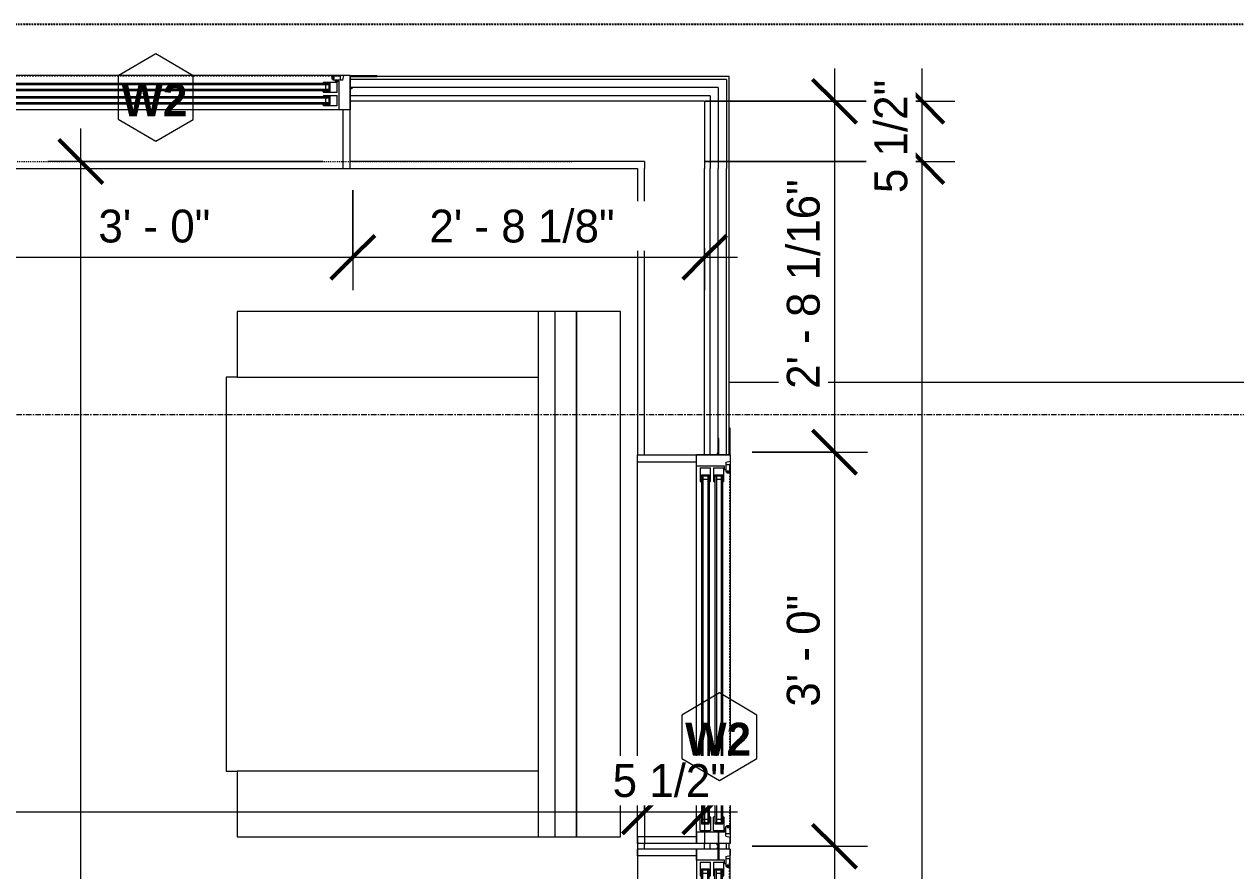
# Model space of a CAD drawing. Header units: inches. Extents: x -4058 to -1781, y 9814 to 12264.
# Drawn here: x -2132.8 to -2022.2, y 12045.6 to 12122.9 of the extents above; entities that cross this region are included whole.
import ezdxf

# ---------------------------------------------------------------- set-up
doc = ezdxf.new("R2010")
doc.units = ezdxf.units.IN
doc.header["$MEASUREMENT"] = 0
for name, pattern in [('Aligning Line 1_8_', [0.25, 0.125, -0.125]), ('Dash', [0.25, 0.125, -0.125]), ('Dash 3_32_', [0.1875, 0.09375, -0.09375]), ('Dash_2_', [0.25, 0.125, -0.125]), ('Grid Line 1_2_', [0.875, 0.5, -0.125, 0.125, -0.125])]:
    doc.linetypes.add(name, pattern=pattern)
for name, color, linetype, lineweight in [('0-1', 7, 'Continuous', 5), ('0-2', 7, 'Continuous', 9), ('A-ANNO-DIMS', 211, 'Continuous', 9), ('A-ANNO-DIMS-32', 211, 'Continuous', 9), ('A-DETL-1', 90, 'Dash 3_32_', 9), ('A-DETL-GENF-HDLN-1', 7, 'Dash', 9), ('A-DETL-GENF-HDLN-2', 1, 'Continuous', 18), ('A-GLAZ', 151, 'Continuous', 18), ('A-GLAZ-1', 7, 'Continuous', 9), ('A-GLAZ-IDEN', 152, 'Continuous', 9), ('A-WALL-1', 7, 'Continuous', 9), ('C-TOPO', 7, 'Continuous', 9), ('G-ANNO-SYMB', 111, 'Aligning Line 1_8_', 9), ('I-FURN', 30, 'Continuous', 9), ('S-GRID-1', 1, 'Grid Line 1_2_', 9)]:
    doc.layers.add(name, color=color, linetype=linetype, lineweight=lineweight)
doc.layers.add('0-4', color=250, linetype='Dash_2_')
doc.styles.add('Century Gothic', font='ufonts.com_century-gothic.ttf', dxfattribs={"height": 3})
doc.styles.add('Century Gothic_B', font='GOTHICB.TTF', dxfattribs={"height": 3})
doc.dimstyles.new('MARKETING_DIMENSION', dxfattribs={"dimscale": 12, "dimtxt": 3.132505, "dimasz": 0.333333, "dimexe": 0.25, "dimexo": 0.166667, "dimgap": 0.041667, "dimtad": 1, "dimdec": 4, "dimrnd": 0.0625, "dimzin": 3, "dimdsep": 46, "dimlunit": 4, "dimtxsty": 'Century Gothic', "dimblk1": 'OBLIQUE', "dimblk2": 'OBLIQUE', "dimsah": 1, "dimcen": 0.09, "dimdle": 0.25, "dimazin": 0, "dimtfac": 1, "dimtdec": 4, "dimtix": 1, "dimtmove": 0, "dimatfit": 3, "dimfxl": 1, "dimtvp": 1, "dimtfill": 1, "dimfrac": 2, "dimtolj": 1, "dimtzin": 0, "dimarcsym": 2})
doc.dimstyles.new('THE_DIMENSION_STRING_2', dxfattribs={"dimscale": 12, "dimtxt": 3.132505, "dimasz": 0.333333, "dimexe": 0.25, "dimexo": 0.166667, "dimgap": 0.041667, "dimtad": 1, "dimdec": 4, "dimrnd": 0.0625, "dimzin": 3, "dimdsep": 46, "dimlunit": 4, "dimtxsty": 'Century Gothic', "dimblk1": 'OBLIQUE', "dimblk2": 'OBLIQUE', "dimsah": 1, "dimcen": 0.09, "dimdle": 0.25, "dimazin": 0, "dimtfac": 1, "dimtdec": 4, "dimtix": 1, "dimtmove": 0, "dimatfit": 3, "dimfxl": 1, "dimtvp": 1, "dimtfill": 1, "dimfrac": 2, "dimtolj": 1, "dimtzin": 0, "dimarcsym": 2})
doc.dimstyles.new('THE_DIMENSION_STRING_4', dxfattribs={"dimscale": 12, "dimtxt": 3.132505, "dimasz": 0.333333, "dimexe": 0.25, "dimexo": 0.166667, "dimgap": 0.041667, "dimtad": 1, "dimdec": 4, "dimrnd": 0.0625, "dimzin": 3, "dimdsep": 46, "dimlunit": 4, "dimtxsty": 'Century Gothic', "dimblk1": 'OBLIQUE', "dimblk2": 'OBLIQUE', "dimsah": 1, "dimcen": 0.09, "dimdle": 0.25, "dimazin": 0, "dimtfac": 1, "dimtdec": 4, "dimtix": 1, "dimtmove": 0, "dimatfit": 3, "dimfxl": 1, "dimtvp": 1, "dimtfill": 1, "dimfrac": 2, "dimtolj": 1, "dimtzin": 0, "dimarcsym": 2})

# ---------------------------------------------------------------- blocks, each defined once
blk = doc.blocks.new('Window-Double_Hung-Marvin-Essential - ESDH3066 - 2nd Floor-3357214-UNIT PLANS - 2ND FLOOR')
at = {"layer": 'A-DETL-GENF-HDLN-1'}
blk.add_line((16.1, 4.22), (-16.5, 4.22), dxfattribs=at)
at = {"layer": 'A-DETL-GENF-HDLN-2'}
for p, q in [((-17.75, 4.28), (-17.16, 4.28)), ((-17.75, 4.28), (-17.75, 1.19)), ((-17.08, 3.87), (-17.16, 4.28)), ((-17.08, 3.87), (-16.19, 3.87)), ((-16.85, 4.25), (-16.85, 3.87)), ((-16.3, 4.25), (-16.85, 4.25)), ((-16.38, 3.77), (-16.72, 3.77)), ((-16.72, 3.77), (-16.72, 1.19)), ((-15.34, 3.69), (-16.56, 3.69)), ((-16.56, 2.75), (-16.56, 3.69)), ((-16.38, 3.87), (-16.38, 3.77)), ((-16.3, 4.01), (-16.3, 4.25)), ((-16.18, 4.01), (-16.3, 4.01)), ((-16.19, 3.97), (-16.1, 3.97)), ((-16.19, 3.87), (-16.19, 3.97)), ((-16.18, 4.22), (-16.1, 4.22)), ((-16.18, 4.22), (-16.18, 4.01)), ((-16.1, 3.97), (-16.1, 4.22)), ((-15.94, 2.87), (-15.94, 3.59)), ((-15.94, 3.59), (-15.28, 3.59)), ((-15.84, 2.88), (-15.84, 3.57)), ((-15.54, 3.01), (-15.54, 3.45)), ((-15.34, 3.69), (-15.28, 3.63)), ((-15.28, 3.59), (-15.28, 3.63)), ((15.34, 3.69), (15.28, 3.63)), ((15.28, 3.59), (15.28, 3.63)), ((15.94, 3.59), (15.28, 3.59)), ((15.34, 3.69), (16.56, 3.69)), ((15.54, 3.01), (15.54, 3.45)), ((15.84, 2.88), (15.84, 3.57)), ((15.94, 2.87), (15.94, 3.59)), ((16.18, 4.22), (16.1, 4.22)), ((16.1, 3.97), (16.1, 4.22)), ((16.19, 3.97), (16.1, 3.97)), ((16.18, 4.22), (16.18, 4.01)), ((16.18, 4.01), (16.3, 4.01)), ((16.19, 3.87), (16.19, 3.97)), ((17.08, 3.87), (16.19, 3.87)), ((16.3, 4.01), (16.3, 4.25)), ((16.3, 4.25), (16.85, 4.25)), ((16.38, 3.87), (16.38, 3.77)), ((16.38, 3.77), (16.72, 3.77)), ((16.56, 2.75), (16.56, 3.69)), ((16.72, 3.77), (16.72, 1.19)), ((16.85, 4.25), (16.85, 3.87)), ((17.08, 3.87), (17.16, 4.28)), ((17.75, 4.28), (17.16, 4.28)), ((17.75, 4.28), (17.75, 1.19)), ((-19.25, 3.23), (-19.25, 3.19)), ((-17.75, 3.23), (-19.25, 3.23)), ((-19.25, 3.19), (-17.9, 3.19)), ((-17.9, 3.19), (-17.9, 3.08)), ((-17.9, 3.08), (-17.75, 3.08)), ((-16.56, 2.75), (-15.34, 2.75)), ((-15.34, 2.47), (-16.56, 2.47)), ((-16.56, 1.53), (-16.56, 2.47)), ((-15.28, 2.87), (-15.94, 2.87)), ((-15.94, 1.65), (-15.94, 2.37)), ((-15.94, 2.37), (-15.28, 2.37)), ((-15.84, 1.66), (-15.84, 2.35)), ((-15.54, 1.79), (-15.54, 2.23)), ((-15.34, 2.75), (-15.28, 2.81)), ((-15.34, 2.47), (-15.28, 2.41)), ((-15.28, 2.81), (-15.28, 2.87)), ((-15.28, 2.37), (-15.28, 2.41)), ((15.28, 2.81), (15.28, 2.87)), ((15.28, 2.87), (15.94, 2.87)), ((15.34, 2.75), (15.28, 2.81)), ((15.34, 2.47), (15.28, 2.41)), ((15.28, 2.37), (15.28, 2.41)), ((15.94, 2.37), (15.28, 2.37)), ((16.56, 2.75), (15.34, 2.75)), ((15.34, 2.47), (16.56, 2.47)), ((15.54, 1.79), (15.54, 2.23)), ((15.84, 1.66), (15.84, 2.35)), ((15.94, 1.65), (15.94, 2.37)), ((16.56, 1.53), (16.56, 2.47)), ((17.75, 3.23), (19.25, 3.23)), ((17.9, 3.08), (17.75, 3.08)), ((17.9, 3.19), (17.9, 3.08)), ((19.25, 3.19), (17.9, 3.19)), ((19.25, 3.23), (19.25, 3.19)), ((-16.72, 1.19), (-17.75, 1.19)), ((-17.13, 1.16), (-17.13, -4.19)), ((-16.56, 1.53), (-15.34, 1.53)), ((-15.28, 1.65), (-15.94, 1.65)), ((-15.34, 1.53), (-15.28, 1.59)), ((-15.28, 1.59), (-15.28, 1.65)), ((15.28, 1.59), (15.28, 1.65)), ((15.28, 1.65), (15.94, 1.65)), ((15.34, 1.53), (15.28, 1.59)), ((16.56, 1.53), (15.34, 1.53)), ((16.72, 1.19), (17.75, 1.19)), ((17.12, -4.19), (17.12, 1.16)), ((-17.13, -4.19), (-17.75, -4.19)), ((17.12, -4.19), (17.75, -4.19))]:
    blk.add_line(p, q, dxfattribs=at)
at = {"layer": 'A-GLAZ'}
for p, q in [((15.84, 3.57), (-15.84, 3.57)), ((15.84, 3.45), (-15.84, 3.45)), ((15.84, 3.01), (-15.84, 3.01)), ((15.84, 2.88), (-15.84, 2.88)), ((15.84, 2.35), (-15.84, 2.35)), ((15.84, 2.23), (-15.84, 2.23)), ((15.84, 1.79), (-15.84, 1.79)), ((15.84, 1.66), (-15.84, 1.66))]:
    blk.add_line(p, q, dxfattribs=at)
at = {"layer": 'A-GLAZ-1'}
for p, q in [((17.75, 4.28), (-17.75, 4.28)), ((-17.75, 4.28), (-17.75, 1.19)), ((17.75, 1.19), (17.75, 4.28)), ((20.21, 4.25), (17.75, 4.25)), ((17.75, 4.19), (20.21, 4.19)), ((20.21, 4.19), (20.21, 4.25)), ((-17.75, 1.19), (17.75, 1.19)), ((-17.75, 1.16), (-17.75, -4.19)), ((17.75, -4.19), (17.75, 1.16)), ((-17.75, -4.19), (17.75, -4.19))]:
    blk.add_line(p, q, dxfattribs=at)
blk = doc.blocks.new('Window-Double_Hung-Marvin-Essential - ESDH3066 - 2nd Floor-3357213-UNIT PLANS - 2ND FLOOR')
at = {"layer": 'A-DETL-GENF-HDLN-1'}
blk.add_line((16.1, -4.22), (-16.5, -4.22), dxfattribs=at)
at = {"layer": 'A-DETL-GENF-HDLN-2'}
for p, q in [((-17.13, 4.19), (-17.75, 4.19)), ((-17.13, -1.16), (-17.13, 4.19)), ((17.12, 4.19), (17.75, 4.19)), ((17.12, 4.19), (17.12, -1.16)), ((-16.72, -1.19), (-17.75, -1.19)), ((-17.75, -4.28), (-17.75, -1.19)), ((-16.72, -3.77), (-16.72, -1.19)), ((-16.56, -1.53), (-15.34, -1.53)), ((-16.56, -1.53), (-16.56, -2.47)), ((-15.28, -1.65), (-15.94, -1.65)), ((-15.94, -1.65), (-15.94, -2.37)), ((-15.84, -1.66), (-15.84, -2.35)), ((-15.54, -1.79), (-15.54, -2.23)), ((-15.34, -1.53), (-15.28, -1.59)), ((-15.28, -1.59), (-15.28, -1.65)), ((15.34, -1.53), (15.28, -1.59)), ((15.28, -1.59), (15.28, -1.65)), ((15.28, -1.65), (15.94, -1.65)), ((16.56, -1.53), (15.34, -1.53)), ((15.54, -1.79), (15.54, -2.23)), ((15.84, -1.66), (15.84, -2.35)), ((15.94, -1.65), (15.94, -2.37)), ((16.56, -1.53), (16.56, -2.47)), ((16.72, -3.77), (16.72, -1.19)), ((16.72, -1.19), (17.75, -1.19)), ((17.75, -4.28), (17.75, -1.19)), ((-19.25, -3.23), (-19.25, -3.19)), ((-19.25, -3.19), (-17.9, -3.19)), ((-17.75, -3.23), (-19.25, -3.23)), ((-17.9, -3.19), (-17.9, -3.08)), ((-17.9, -3.08), (-17.75, -3.08)), ((-15.34, -2.47), (-16.56, -2.47)), ((-16.56, -2.75), (-15.34, -2.75)), ((-16.56, -2.75), (-16.56, -3.69)), ((-15.94, -2.37), (-15.28, -2.37)), ((-15.28, -2.87), (-15.94, -2.87)), ((-15.94, -2.87), (-15.94, -3.59)), ((-15.84, -2.88), (-15.84, -3.57)), ((-15.54, -3.01), (-15.54, -3.45)), ((-15.34, -2.47), (-15.28, -2.41)), ((-15.34, -2.75), (-15.28, -2.81)), ((-15.28, -2.37), (-15.28, -2.41)), ((-15.28, -2.81), (-15.28, -2.87)), ((15.28, -2.37), (15.28, -2.41)), ((15.94, -2.37), (15.28, -2.37)), ((15.34, -2.47), (15.28, -2.41)), ((15.34, -2.75), (15.28, -2.81)), ((15.28, -2.81), (15.28, -2.87)), ((15.28, -2.87), (15.94, -2.87)), ((15.34, -2.47), (16.56, -2.47)), ((16.56, -2.75), (15.34, -2.75)), ((15.54, -3.01), (15.54, -3.45)), ((15.84, -2.88), (15.84, -3.57)), ((15.94, -2.87), (15.94, -3.59)), ((16.56, -2.75), (16.56, -3.69)), ((17.9, -3.08), (17.75, -3.08)), ((17.75, -3.23), (19.25, -3.23)), ((17.9, -3.19), (17.9, -3.08)), ((19.25, -3.19), (17.9, -3.19)), ((19.25, -3.23), (19.25, -3.19)), ((-17.75, -4.28), (-17.16, -4.28)), ((-17.08, -3.87), (-17.16, -4.28)), ((-17.08, -3.87), (-16.19, -3.87)), ((-16.85, -4.25), (-16.85, -3.87)), ((-16.3, -4.25), (-16.85, -4.25)), ((-16.38, -3.77), (-16.72, -3.77)), ((-15.34, -3.69), (-16.56, -3.69)), ((-16.38, -3.87), (-16.38, -3.77)), ((-16.18, -4.01), (-16.3, -4.01)), ((-16.3, -4.01), (-16.3, -4.25)), ((-16.19, -3.87), (-16.19, -3.97)), ((-16.19, -3.97), (-16.1, -3.97)), ((-16.18, -4.22), (-16.18, -4.01)), ((-16.18, -4.22), (-16.1, -4.22)), ((-16.1, -3.97), (-16.1, -4.22)), ((-15.94, -3.59), (-15.28, -3.59)), ((-15.34, -3.69), (-15.28, -3.63)), ((-15.28, -3.59), (-15.28, -3.63)), ((15.28, -3.59), (15.28, -3.63)), ((15.94, -3.59), (15.28, -3.59)), ((15.34, -3.69), (15.28, -3.63)), ((15.34, -3.69), (16.56, -3.69)), ((16.19, -3.97), (16.1, -3.97)), ((16.1, -3.97), (16.1, -4.22)), ((16.18, -4.22), (16.1, -4.22)), ((16.18, -4.22), (16.18, -4.01)), ((16.18, -4.01), (16.3, -4.01)), ((17.08, -3.87), (16.19, -3.87)), ((16.19, -3.87), (16.19, -3.97)), ((16.3, -4.01), (16.3, -4.25)), ((16.3, -4.25), (16.85, -4.25)), ((16.38, -3.87), (16.38, -3.77)), ((16.38, -3.77), (16.72, -3.77)), ((16.85, -4.25), (16.85, -3.87)), ((17.08, -3.87), (17.16, -4.28)), ((17.75, -4.28), (17.16, -4.28))]:
    blk.add_line(p, q, dxfattribs=at)
at = {"layer": 'A-GLAZ'}
for p, q in [((15.84, -1.66), (-15.84, -1.66)), ((15.84, -1.79), (-15.84, -1.79)), ((15.84, -2.23), (-15.84, -2.23)), ((15.84, -2.35), (-15.84, -2.35)), ((15.84, -2.88), (-15.84, -2.88)), ((15.84, -3.01), (-15.84, -3.01)), ((15.84, -3.45), (-15.84, -3.45)), ((15.84, -3.57), (-15.84, -3.57))]:
    blk.add_line(p, q, dxfattribs=at)
at = {"layer": 'A-GLAZ-1'}
for p, q in [((-17.75, 4.19), (17.75, 4.19)), ((-17.75, -1.16), (-17.75, 4.19)), ((17.75, 4.19), (17.75, -1.16)), ((-17.75, -1.19), (17.75, -1.19)), ((-17.75, -4.28), (-17.75, -1.19)), ((17.75, -1.19), (17.75, -4.28)), ((17.75, -4.28), (-17.75, -4.28)), ((17.75, -4.19), (20.21, -4.19)), ((20.21, -4.25), (17.75, -4.25)), ((20.21, -4.19), (20.21, -4.25))]:
    blk.add_line(p, q, dxfattribs=at)
blk = doc.blocks.new('CTR - 1st Phase - Shell_rvt-1-UNIT PLANS - 2ND FLOOR')
at = {"layer": 'A-WALL-1'}
for p, q in [((-2068.67, 12117.84), (-2103.04, 12117.84)), ((-2068.42, 12118.09), (-2100.58, 12118.09)), ((-2068.67, 12117.84), (-2068.67, 12117.09)), ((-2068.42, 12117.84), (-2068.42, 12118.09)), ((-2068.42, 12109.71), (-2068.42, 12117.84)), ((-2069.42, 12117.09), (-2103.04, 12117.09)), ((-2070.17, 12116.34), (-2103.04, 12116.34)), ((-2070.17, 12116.34), (-2070.17, 12115.84)), ((-2069.42, 12117.09), (-2069.42, 12116.34)), ((-2069.42, 12116.34), (-2069.42, 12109.71)), ((-2068.67, 12117.09), (-2068.67, 12109.71)), ((-2070.67, 12115.84), (-2103.04, 12115.84)), ((-2103.04, 12115.09), (-2103.04, 12115.06)), ((-2070.67, 12115.84), (-2070.67, 12110.34)), ((-2070.17, 12115.84), (-2070.17, 12109.71)), ((-2076.17, 12110.34), (-2103.04, 12110.34)), ((-2103.04, 12109.71), (-2076.8, 12109.71)), ((-2076.8, 12109.71), (-2076.8, 12083.54)), ((-2076.17, 12110.34), (-2076.17, 12109.71)), ((-2076.17, 12083.54), (-2076.17, 12109.71)), ((-2070.67, 12110.34), (-2070.67, 12109.71)), ((-2070.67, 12083.54), (-2070.67, 12109.71)), ((-2070.17, 12083.54), (-2070.17, 12109.71)), ((-2069.42, 12083.54), (-2069.42, 12109.71)), ((-2068.67, 12083.54), (-2068.67, 12109.71)), ((-2068.42, 12086), (-2068.42, 12109.71)), ((-2071.45, 12083.54), (-2071.42, 12083.54)), ((-2076.8, 12048.04), (-2076.8, 12047.54)), ((-2076.17, 12047.54), (-2076.17, 12048.04)), ((-2071.42, 12048.04), (-2071.45, 12048.04)), ((-2071.45, 12047.54), (-2071.42, 12047.54)), ((-2070.67, 12047.54), (-2070.67, 12048.04)), ((-2070.17, 12047.54), (-2070.17, 12048.04)), ((-2069.42, 12047.54), (-2069.42, 12048.04)), ((-2068.67, 12047.54), (-2068.67, 12048.04)), ((-2068.42, 12047.54), (-2068.42, 12048.04))]:
    blk.add_line(p, q, dxfattribs=at)
at = {"layer": '0-2'}
blk.add_blockref('Window-Double_Hung-Marvin-Essential - ESDH3066 - 2nd Floor-3357214-UNIT PLANS - 2ND FLOOR', (-2120.79, 12113.9), dxfattribs=at)
for name, p, rotation in [('Window-Double_Hung-Marvin-Essential - ESDH3066 - 2nd Floor-3357213-UNIT PLANS - 2ND FLOOR', (-2072.61, 12065.79), 89.99999999999991), ('Window-Double_Hung-Marvin-Essential - ESDH3066 - 2nd Floor-3357214-UNIT PLANS - 2ND FLOOR', (-2072.61, 12029.79), 269.9999999999999)]:
    blk.add_blockref(name, p, dxfattribs=dict(at, rotation=rotation))
blk = doc.blocks.new('CTR  - Topography_rvt-1-UNIT PLANS - 2ND FLOOR')
at = {"layer": 'C-TOPO'}
blk.add_line((-2068.42, 12090.19), (-2001.97, 12090.19), dxfattribs=at)
blk = doc.blocks.new('Couch-Both_Arms-Generic - 2-1352635-UNIT PLANS - 2ND FLOOR')
at = {"layer": 'I-FURN'}
for p, q in [((24, 17.5), (-24, 17.5)), ((-24, 17.5), (-24, 13.5)), ((24, 13.5), (24, 17.5)), ((-24, 13.5), (24, 13.5)), ((24, 13.5), (-24, 13.5)), ((-24, 13.5), (-24, 10)), ((24, 10), (24, 13.5)), ((-24, 11.5), (24, 11.5)), ((-24, 10), (-24, -17.5)), ((-24, 10), (24, 10)), ((-18, -17.5), (-18, 10)), ((18, 10), (18, -17.5)), ((24, -17.5), (24, 10)), ((-24, -17.5), (-18, -17.5)), ((-18, -17.5), (-18, -18.5)), ((18, -18.5), (18, -17.5)), ((18, -17.5), (24, -17.5)), ((-18, -18.5), (18, -18.5))]:
    blk.add_line(p, q, dxfattribs=at)
blk = doc.blocks.new('DIMBLOCK536-UNIT PLANS - 2ND FLOOR')
at = {"layer": 'A-ANNO-DIMS-32'}
for p, q in [((-2058.81, 12118.84), (-2058.81, 12083.79)), ((-2057.99, 12115.84), (-2061.81, 12115.84)), ((-2058.81, 12115.84), (-2057.99, 12115.84)), ((-2066.33, 12083.79), (-2055.81, 12083.79)), ((-2058.81, 12083.79), (-2066.33, 12083.79))]:
    blk.add_line(p, q, dxfattribs=at)
at = {"layer": 'A-ANNO-DIMS-32', "lineweight": 50}
for p, q in [((-2058.81, 12115.84), (-2060.81, 12117.84)), ((-2058.81, 12115.84), (-2056.81, 12113.84)), ((-2058.81, 12083.79), (-2060.81, 12085.79)), ((-2058.81, 12083.79), (-2056.81, 12081.79))]:
    blk.add_line(p, q, dxfattribs=at)
at = {"layer": 'A-ANNO-DIMS-32', "color": 0, "insert": (-2063.16, 12089.57), "char_height": 3, "width": 24.5827, "attachment_point": 1, "rotation": 90, "line_spacing_factor": 0.984502, "style": 'Century Gothic', "bg_fill": 3, "box_fill_scale": 1.25, "bg_fill_color": 256, "bg_fill_true_color": 13158600, "bg_fill_transparency": 0}
blk.add_mtext('2\' - 8 1/16"', dxfattribs=at)
blk = doc.blocks.new('_Oblique')
at = {"color": 0, "linetype": 'ByBlock', "lineweight": -2}
blk.add_line((-0.5, -0.5), (0.5, 0.5), dxfattribs=at)
blk = doc.blocks.new('DIMBLOCK537-UNIT PLANS - 2ND FLOOR')
at = {"layer": 'A-ANNO-DIMS-32', "lineweight": 50}
for p, q in [((-2058.81, 12083.79), (-2060.81, 12085.79)), ((-2058.81, 12083.79), (-2056.81, 12081.79)), ((-2058.81, 12047.79), (-2060.81, 12049.79)), ((-2058.81, 12047.79), (-2056.81, 12045.79))]:
    blk.add_line(p, q, dxfattribs=at)
at = {"layer": 'A-ANNO-DIMS-32'}
for p, q in [((-2066.33, 12083.79), (-2055.81, 12083.79)), ((-2058.81, 12083.79), (-2066.33, 12083.79)), ((-2058.81, 12083.79), (-2058.81, 12047.79)), ((-2066.33, 12047.79), (-2055.81, 12047.79)), ((-2058.81, 12047.79), (-2066.33, 12047.79))]:
    blk.add_line(p, q, dxfattribs=at)
at = {"layer": 'A-ANNO-DIMS-32', "color": 0, "insert": (-2063.16, 12060.54), "char_height": 3, "width": 12.5897, "attachment_point": 1, "rotation": 90, "line_spacing_factor": 0.984502, "style": 'Century Gothic', "bg_fill": 3, "box_fill_scale": 1.25, "bg_fill_color": 256, "bg_fill_true_color": 13158600, "bg_fill_transparency": 0}
blk.add_mtext('3\' - 0"', dxfattribs=at)
blk = doc.blocks.new('DIMBLOCK538-UNIT PLANS - 2ND FLOOR')
at = {"layer": 'A-ANNO-DIMS-32', "lineweight": 50}
for p, q in [((-2058.81, 12047.79), (-2060.81, 12049.79)), ((-2058.81, 12047.79), (-2056.81, 12045.79)), ((-2058.81, 12011.79), (-2060.81, 12013.79)), ((-2058.81, 12011.79), (-2056.81, 12009.79))]:
    blk.add_line(p, q, dxfattribs=at)
at = {"layer": 'A-ANNO-DIMS-32'}
for p, q in [((-2066.33, 12047.79), (-2055.81, 12047.79)), ((-2058.81, 12047.79), (-2066.33, 12047.79)), ((-2058.81, 12047.79), (-2058.81, 12011.79)), ((-2066.33, 12011.79), (-2055.81, 12011.79)), ((-2058.81, 12011.79), (-2066.33, 12011.79))]:
    blk.add_line(p, q, dxfattribs=at)
at = {"layer": 'A-ANNO-DIMS-32', "color": 0, "insert": (-2063.16, 12024.54), "char_height": 3, "width": 12.5897, "attachment_point": 1, "rotation": 90, "line_spacing_factor": 0.984502, "style": 'Century Gothic', "bg_fill": 3, "box_fill_scale": 1.25, "bg_fill_color": 256, "bg_fill_true_color": 13158600, "bg_fill_transparency": 0}
blk.add_mtext('3\' - 0"', dxfattribs=at)
blk = doc.blocks.new('DIMBLOCK599-UNIT PLANS - 2ND FLOOR')
at = {"layer": 'A-ANNO-DIMS-32'}
for p, q in [((-2138.79, 12107.71), (-2138.79, 12098.59)), ((-2138.79, 12101.59), (-2138.79, 12107.71)), ((-2102.79, 12107.71), (-2102.79, 12098.59)), ((-2102.79, 12101.59), (-2102.79, 12107.71)), ((-2138.79, 12101.59), (-2102.79, 12101.59))]:
    blk.add_line(p, q, dxfattribs=at)
at = {"layer": 'A-ANNO-DIMS-32', "lineweight": 50}
for p, q in [((-2138.79, 12101.59), (-2136.79, 12103.59)), ((-2102.79, 12101.59), (-2100.79, 12103.59)), ((-2138.79, 12101.59), (-2140.79, 12099.59)), ((-2102.79, 12101.59), (-2104.79, 12099.59))]:
    blk.add_line(p, q, dxfattribs=at)
at = {"layer": 'A-ANNO-DIMS-32', "color": 0, "insert": (-2126.03, 12105.94), "char_height": 3, "width": 12.5897, "attachment_point": 1, "line_spacing_factor": 0.984502, "style": 'Century Gothic', "bg_fill": 3, "box_fill_scale": 1.25, "bg_fill_color": 256, "bg_fill_true_color": 13158600, "bg_fill_transparency": 0}
blk.add_mtext('3\' - 0"', dxfattribs=at)
blk = doc.blocks.new('DIMBLOCK600-UNIT PLANS - 2ND FLOOR')
at = {"layer": 'A-ANNO-DIMS-32'}
for p, q in [((-2102.79, 12107.71), (-2102.79, 12098.59)), ((-2102.79, 12101.59), (-2102.79, 12107.71)), ((-2070.67, 12102.42), (-2070.67, 12098.59)), ((-2070.67, 12101.59), (-2070.67, 12102.42)), ((-2102.79, 12101.59), (-2067.67, 12101.59))]:
    blk.add_line(p, q, dxfattribs=at)
at = {"layer": 'A-ANNO-DIMS-32', "lineweight": 50}
for p, q in [((-2102.79, 12101.59), (-2100.79, 12103.59)), ((-2070.67, 12101.59), (-2068.67, 12103.59)), ((-2102.79, 12101.59), (-2104.79, 12099.59)), ((-2070.67, 12101.59), (-2072.67, 12099.59))]:
    blk.add_line(p, q, dxfattribs=at)
at = {"layer": 'A-ANNO-DIMS-32', "color": 0, "insert": (-2095.8, 12105.94), "char_height": 3, "width": 21.7784, "attachment_point": 1, "line_spacing_factor": 0.984502, "style": 'Century Gothic', "bg_fill": 3, "box_fill_scale": 1.25, "bg_fill_color": 256, "bg_fill_true_color": 13158600, "bg_fill_transparency": 0}
blk.add_mtext('2\' - 8 1/8"', dxfattribs=at)
blk = doc.blocks.new('DIMBLOCK679-UNIT PLANS - 2ND FLOOR')
at = {"layer": 'A-ANNO-DIMS-32'}
for p, q in [((-2127.64, 11852.99), (-2127.64, 12113.34)), ((-2105.52, 12110.34), (-2130.64, 12110.34)), ((-2127.64, 12110.34), (-2105.52, 12110.34)), ((-2130.72, 11855.99), (-2124.64, 11855.99)), ((-2127.64, 11855.99), (-2130.72, 11855.99))]:
    blk.add_line(p, q, dxfattribs=at)
at = {"layer": 'A-ANNO-DIMS-32', "lineweight": 50}
for p, q in [((-2127.64, 12110.34), (-2129.64, 12112.34)), ((-2127.64, 12110.34), (-2125.64, 12108.34)), ((-2127.64, 11855.99), (-2129.64, 11857.99)), ((-2127.64, 11855.99), (-2125.64, 11853.99))]:
    blk.add_line(p, q, dxfattribs=at)
at = {"layer": 'A-ANNO-DIMS-32', "color": 0, "insert": (-2131.99, 11972.92), "char_height": 3, "width": 24.5827, "attachment_point": 1, "rotation": 90, "line_spacing_factor": 0.984502, "style": 'Century Gothic', "bg_fill": 3, "box_fill_scale": 1.25, "bg_fill_color": 256, "bg_fill_true_color": 13158600, "bg_fill_transparency": 0}
blk.add_mtext('21\' - 2 3/8"', dxfattribs=at)
blk = doc.blocks.new('DIMBLOCK1112-UNIT PLANS - 2ND FLOOR')
at = {"layer": 'A-ANNO-DIMS-32', "lineweight": 50}
for p, q in [((-2050.81, 12110.34), (-2052.81, 12112.34)), ((-2050.81, 12110.34), (-2048.81, 12108.34)), ((-2050.81, 11685.74), (-2052.81, 11687.74)), ((-2050.81, 11685.74), (-2048.81, 11683.74))]:
    blk.add_line(p, q, dxfattribs=at)
at = {"layer": 'A-ANNO-DIMS-32'}
for p, q in [((-2070.61, 12110.34), (-2047.81, 12110.34)), ((-2050.81, 12110.34), (-2070.61, 12110.34)), ((-2050.81, 11685.74), (-2050.81, 12110.34)), ((-2074.17, 11685.74), (-2047.81, 11685.74)), ((-2050.81, 11685.74), (-2074.17, 11685.74))]:
    blk.add_line(p, q, dxfattribs=at)
at = {"layer": 'A-ANNO-DIMS-32', "color": 0, "insert": (-2055.16, 11887.8), "char_height": 3, "width": 24.5827, "attachment_point": 1, "rotation": 90, "line_spacing_factor": 0.984502, "style": 'Century Gothic', "bg_fill": 3, "box_fill_scale": 1.25, "bg_fill_color": 256, "bg_fill_true_color": 13158600, "bg_fill_transparency": 0}
blk.add_mtext('35\' - 4 5/8"', dxfattribs=at)
blk = doc.blocks.new('DIMBLOCK1113-UNIT PLANS - 2ND FLOOR')
at = {"layer": 'A-ANNO-DIMS-32'}
for p, q in [((-2050.81, 12110.34), (-2050.81, 12118.84)), ((-2070.61, 12115.84), (-2047.81, 12115.84)), ((-2050.81, 12115.84), (-2070.61, 12115.84)), ((-2070.61, 12110.34), (-2047.81, 12110.34)), ((-2050.81, 12110.34), (-2070.61, 12110.34))]:
    blk.add_line(p, q, dxfattribs=at)
at = {"layer": 'A-ANNO-DIMS-32', "lineweight": 50}
for p, q in [((-2050.81, 12115.84), (-2052.81, 12117.84)), ((-2050.81, 12115.84), (-2048.81, 12113.84)), ((-2050.81, 12110.34), (-2052.81, 12112.34)), ((-2050.81, 12110.34), (-2048.81, 12108.34))]:
    blk.add_line(p, q, dxfattribs=at)
at = {"layer": 'A-ANNO-DIMS-32', "color": 0, "insert": (-2055.16, 12107.45), "char_height": 3, "width": 13.5444, "attachment_point": 1, "rotation": 90, "line_spacing_factor": 0.984502, "style": 'Century Gothic', "bg_fill": 3, "box_fill_scale": 1.25, "bg_fill_color": 256, "bg_fill_true_color": 13158600, "bg_fill_transparency": 0}
blk.add_mtext('5 1/2"', dxfattribs=at)
blk = doc.blocks.new('DIMBLOCK1125-UNIT PLANS - 2ND FLOOR')
at = {"layer": 'A-ANNO-DIMS-32'}
for p, q in [((-2514.29, 12083.5), (-2514.29, 12047.94)), ((-2514.29, 12050.94), (-2514.29, 12083.5)), ((-2514.29, 12050.94), (-2076.17, 12050.94)), ((-2076.17, 12051.77), (-2076.17, 12047.94)), ((-2076.17, 12050.94), (-2076.17, 12051.77))]:
    blk.add_line(p, q, dxfattribs=at)
at = {"layer": 'A-ANNO-DIMS-32', "lineweight": 50}
for p, q in [((-2514.29, 12050.94), (-2512.29, 12052.94)), ((-2076.17, 12050.94), (-2074.17, 12052.94)), ((-2514.29, 12050.94), (-2516.29, 12048.94)), ((-2076.17, 12050.94), (-2078.17, 12048.94))]:
    blk.add_line(p, q, dxfattribs=at)
at = {"layer": 'A-ANNO-DIMS-32', "color": 0, "insert": (-2305.47, 12055.29), "char_height": 3, "width": 24.5827, "attachment_point": 1, "line_spacing_factor": 0.984502, "style": 'Century Gothic', "bg_fill": 3, "box_fill_scale": 1.25, "bg_fill_color": 256, "bg_fill_true_color": 13158600, "bg_fill_transparency": 0}
blk.add_mtext('36\' - 6 1/8"', dxfattribs=at)
blk = doc.blocks.new('DIMBLOCK1126-UNIT PLANS - 2ND FLOOR')
at = {"layer": 'A-ANNO-DIMS-32', "lineweight": 50}
for p, q in [((-2076.17, 12050.94), (-2074.17, 12052.94)), ((-2070.67, 12050.94), (-2068.67, 12052.94)), ((-2076.17, 12050.94), (-2078.17, 12048.94)), ((-2070.67, 12050.94), (-2072.67, 12048.94))]:
    blk.add_line(p, q, dxfattribs=at)
at = {"layer": 'A-ANNO-DIMS-32'}
for p, q in [((-2076.17, 12051.77), (-2076.17, 12047.94)), ((-2076.17, 12050.94), (-2076.17, 12051.77)), ((-2076.17, 12050.94), (-2067.67, 12050.94)), ((-2070.67, 12051.77), (-2070.67, 12047.94)), ((-2070.67, 12050.94), (-2070.67, 12051.77))]:
    blk.add_line(p, q, dxfattribs=at)
at = {"layer": 'A-ANNO-DIMS-32', "color": 0, "insert": (-2079.07, 12055.29), "char_height": 3, "width": 13.5444, "attachment_point": 1, "line_spacing_factor": 0.984502, "style": 'Century Gothic', "bg_fill": 3, "box_fill_scale": 1.25, "bg_fill_color": 256, "bg_fill_true_color": 13158600, "bg_fill_transparency": 0}
blk.add_mtext('5 1/2"', dxfattribs=at)
blk = doc.blocks.new('Window Tag - ONE-4156801-UNIT PLANS - 2ND FLOOR')
at = {"layer": 'A-GLAZ-IDEN'}
for p, q in [((0, 0.125), (-0.1071, 0.0619)), ((0.107, 0.062), (0, 0.125)), ((-0.1071, 0.0619), (-0.1071, -0.0619)), ((0.107, -0.0624), (0.107, 0.062)), ((-0.1071, -0.0619), (0, -0.125)), ((0, -0.125), (0.107, -0.0624))]:
    blk.add_line(p, q, dxfattribs=at)

msp = doc.modelspace()

# ---------------------------------------------------------------- linework, layer by layer
at = {"layer": '0-4'}
msp.add_line((-3043.10454, 12122.87596), (-1939.7738, 12122.87596), dxfattribs=at)
at = {"layer": 'A-DETL-1'}
msp.add_line((-2510.66335, 12110.3394), (-2082.66335, 12110.3394), dxfattribs=at)
at = {"layer": 'G-ANNO-SYMB'}
msp.add_line((-1939.7738, 12122.87596), (-3043.10454, 12122.87596), dxfattribs=at)

# ---------------------------------------------------------------- block references
at = {"layer": '0-1'}
for name in ['CTR  - Topography_rvt-1-UNIT PLANS - 2ND FLOOR', 'CTR - 1st Phase - Shell_rvt-1-UNIT PLANS - 2ND FLOOR']:
    msp.add_blockref(name, (0, 0), dxfattribs=at)
at = {"layer": 'I-FURN', "rotation": 270.0000000000036}
msp.add_blockref('Couch-Both_Arms-Generic - 2-1352635-UNIT PLANS - 2ND FLOOR', (-2095.86049, 12072.6394), dxfattribs=at)

# ---------------------------------------------------------------- texts
at = {"layer": 'A-GLAZ-IDEN', "insert": (-2123.92298, 12117.46743), "char_height": 3, "width": 7.575, "attachment_point": 1, "style": 'Century Gothic_B'}
msp.add_mtext('W2', dxfattribs=at)

# ---------------------------------------------------------------- next in the draw order: dimensions: what is measured, and where the dimension line sits
at = {"layer": 'A-ANNO-DIMS'}
dim = msp.add_linear_dim(base=(-2058.81467, 12083.79096), p1=(-2055.98624, 12115.8394), p2=(-2068.32945, 12083.79096), angle=90, dimstyle='THE_DIMENSION_STRING_2', override={"dimpost": '<>', "dimfxl": 34.343226}, dxfattribs=at)
dim.commit()
dim.dimension.update_dxf_attribs({"geometry": 'DIMBLOCK536-UNIT PLANS - 2ND FLOOR', "text_midpoint": (-2061.05634, 12099.81518)})
dim = msp.add_linear_dim(base=(-2102.78624, 12101.59469), p1=(-2138.78624, 12109.7144), p2=(-2102.78624, 12109.7144), dimstyle='THE_DIMENSION_STRING_2', override={"dimpost": '<>', "dimfxl": 36}, dxfattribs=at)
dim.commit()
dim.dimension.update_dxf_attribs({"geometry": 'DIMBLOCK599-UNIT PLANS - 2ND FLOOR', "text_midpoint": (-2120.78624, 12103.67015)})

# ---------------------------------------------------------------- next in the draw order: dimensions: what is measured, and where the dimension line sits
for base, p1, p2, dimstyle, override, picture, middle in [((-2127.64083, 12110.3394), (-2132.72374, 11855.9894), (-2107.52162, 12110.3394), 'MARKETING_DIMENSION', {"dimpost": '<>', "dimfxl": 255.595519}, 'DIMBLOCK679-UNIT PLANS - 2ND FLOOR', (-2129.8825, 11983.1644)), ((-2058.81467, 12047.78783), (-2068.32945, 12083.79096), (-2068.32945, 12047.78783), 'THE_DIMENSION_STRING_2', {"dimpost": '<>', "dimfxl": 36.003125}, 'DIMBLOCK537-UNIT PLANS - 2ND FLOOR', (-2060.89013, 12065.7894))]:
    dim = msp.add_linear_dim(base=base, p1=p1, p2=p2, angle=90, dimstyle=dimstyle, override=override, dxfattribs=at)
    dim.commit()
    dim.dimension.update_dxf_attribs({"geometry": picture, "text_midpoint": middle})
dim = msp.add_linear_dim(base=(-2070.67374, 12101.59469), p1=(-2102.78624, 12109.7144), p2=(-2070.67374, 12104.42311), dimstyle='THE_DIMENSION_STRING_2', override={"dimpost": '<>', "dimfxl": 32.545511}, dxfattribs=at)
dim.commit()
dim.dimension.update_dxf_attribs({"geometry": 'DIMBLOCK600-UNIT PLANS - 2ND FLOOR', "text_midpoint": (-2086.72999, 12103.83636)})

# ---------------------------------------------------------------- next in the draw order: block references
at = {"layer": 'A-GLAZ-IDEN', "xscale": 31.99999999999999, "yscale": 31.99999999999999, "zscale": 31.99999999999999}
msp.add_blockref('Window Tag - ONE-4156801-UNIT PLANS - 2ND FLOOR', (-2120.78624, 12116.18368), dxfattribs=at)

# ---------------------------------------------------------------- next in the draw order: dimensions: what is measured, and where the dimension line sits
at = {"layer": 'A-ANNO-DIMS'}
dim = msp.add_linear_dim(base=(-2058.81467, 12011.78783), p1=(-2068.32945, 12047.78783), p2=(-2068.32945, 12011.78783), angle=90, dimstyle='THE_DIMENSION_STRING_2', override={"dimpost": '<>', "dimfxl": 36}, dxfattribs=at)
dim.commit()
dim.dimension.update_dxf_attribs({"geometry": 'DIMBLOCK538-UNIT PLANS - 2ND FLOOR', "text_midpoint": (-2060.89013, 12029.78783)})

# ---------------------------------------------------------------- next in the draw order: dimensions: what is measured, and where the dimension line sits
dim = msp.add_linear_dim(base=(-2050.81467, 12110.3394), p1=(-2076.17374, 11685.7394), p2=(-2072.61124, 12110.3394), angle=90, dimstyle='THE_DIMENSION_STRING_4', override={"dimpost": '<>', "dimfxl": 424.614945}, dxfattribs=at)
dim.commit()
dim.dimension.update_dxf_attribs({"geometry": 'DIMBLOCK1112-UNIT PLANS - 2ND FLOOR', "text_midpoint": (-2053.05634, 11898.0394)})

# ---------------------------------------------------------------- next in the draw order: linework, layer by layer
at = {"layer": 'S-GRID-1'}
msp.add_line((-1781.27288, 12087.1894), (-4041.7795, 12087.1894), dxfattribs=at)

# ---------------------------------------------------------------- next in the draw order: dimensions: what is measured, and where the dimension line sits
at = {"layer": 'A-ANNO-DIMS'}
dim = msp.add_linear_dim(base=(-2050.81467, 12115.8394), p1=(-2072.61124, 12110.3394), p2=(-2072.61124, 12115.8394), angle=90, dimstyle='THE_DIMENSION_STRING_4', override={"dimpost": '<>', "dimfxl": 5.5}, dxfattribs=at)
dim.commit()
dim.dimension.update_dxf_attribs({"geometry": 'DIMBLOCK1113-UNIT PLANS - 2ND FLOOR', "text_midpoint": (-2053.05634, 12113.0894)})
dim = msp.add_linear_dim(base=(-2076.17374, 12050.94179), p1=(-2514.28624, 12085.5019), p2=(-2076.17374, 12053.77021), dimstyle='THE_DIMENSION_STRING_4', override={"dimpost": '<>', "dimfxl": 439.260131}, dxfattribs=at)
dim.commit()
dim.dimension.update_dxf_attribs({"geometry": 'DIMBLOCK1125-UNIT PLANS - 2ND FLOOR', "text_midpoint": (-2295.22999, 12053.18346)})

# ---------------------------------------------------------------- next in the draw order: dimensions: what is measured, and where the dimension line sits
dim = msp.add_linear_dim(base=(-2070.67374, 12050.94179), p1=(-2076.17374, 12053.77021), p2=(-2070.67374, 12053.77021), dimstyle='THE_DIMENSION_STRING_4', override={"dimpost": '<>', "dimfxl": 5.5}, dxfattribs=at)
dim.commit()
dim.dimension.update_dxf_attribs({"geometry": 'DIMBLOCK1126-UNIT PLANS - 2ND FLOOR', "text_midpoint": (-2073.42374, 12053.18346)})

# ---------------------------------------------------------------- next in the draw order: block references
at = {"layer": 'A-GLAZ-IDEN', "xscale": 31.99999999999999, "yscale": 31.99999999999999, "zscale": 31.99999999999999}
msp.add_blockref('Window Tag - ONE-4156801-UNIT PLANS - 2ND FLOOR', (-2069.31129, 12057.79096), dxfattribs=at)

# ---------------------------------------------------------------- next in the draw order: texts
at = {"layer": 'A-GLAZ-IDEN', "insert": (-2072.44803, 12059.07471), "char_height": 3, "width": 7.575, "attachment_point": 1, "style": 'Century Gothic_B'}
msp.add_mtext('W2', dxfattribs=at)

doc.saveas('drawing.dxf')
